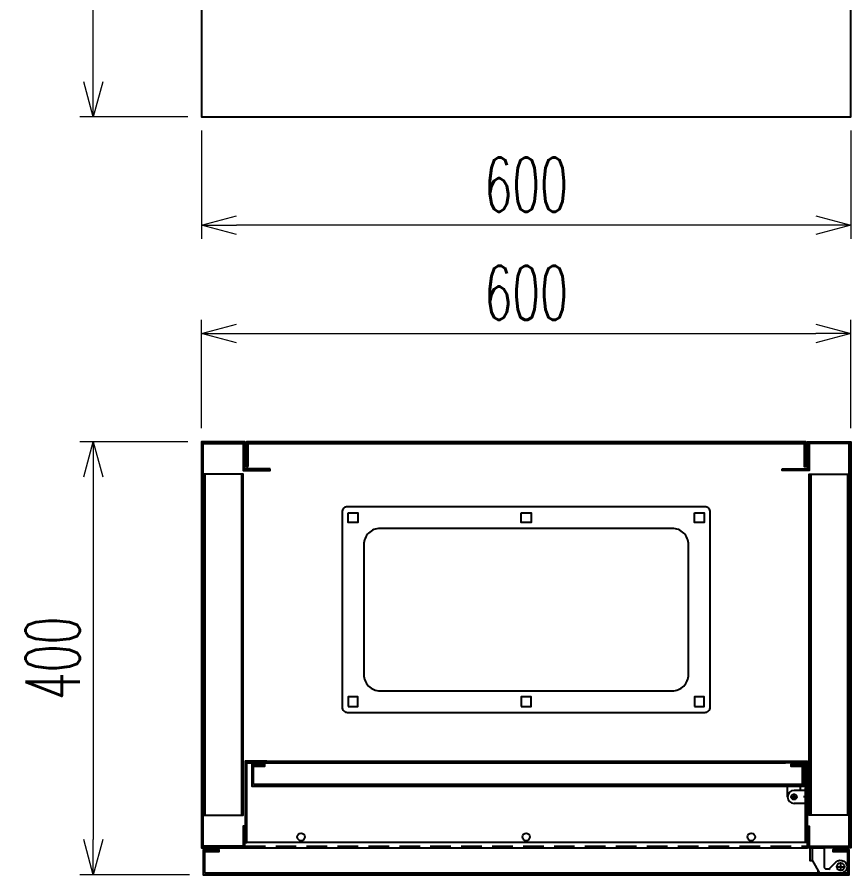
# Model space of a CAD drawing. Header units: millimetres. Extents: x 28713 to 59118, y -54378 to -19615.
# Drawn here: x 36172 to 36942, y -45382 to -44590 of the extents above; entities that cross this region are included whole.
import ezdxf

# ---------------------------------------------------------------- set-up
doc = ezdxf.new("R2010")
doc.units = ezdxf.units.MM
doc.header["$LTSCALE"] = 3
doc.linetypes.add('ACAD_ISO04W100', pattern=[30, 24, -3, 0, -3])
doc.linetypes.add('HIDDEN', pattern=[9.525, 6.35, -3.175])
for name, color, linetype in [('centerline', 6, 'ACAD_ISO04W100'), ('dim', 7, 'Continuous'), ('EQUIPMENT', 4, 'Continuous'), ('equipments', 2, 'Continuous')]:
    doc.layers.add(name, color=color, linetype=linetype)
doc.styles.add('Ann_w01', font='romans.shx', dxfattribs={"width": 0.6, "bigfont": 'chineset.shx'})
doc.dimstyles.new('Dim 01_SC25', dxfattribs={"dimscale": 25, "dimtxt": 2, "dimasz": 1.3, "dimexe": 0.5, "dimexo": 0.5, "dimgap": 0.5, "dimtad": 1, "dimdec": 1, "dimzin": 12, "dimdsep": 46, "dimtxsty": 'Ann_w01', "dimblk": 'OPEN30', "dimcen": 1.5, "dimclrd": 6, "dimclre": 6, "dimclrt": 3, "dimadec": 1, "dimazin": 3, "dimtm": 1e-09, "dimtfac": 1, "dimtdec": 1, "dimtmove": 0, "dimatfit": 3, "dimldrblk": 'OPEN30', "dimfxl": 1, "dimtolj": 1, "dimlwd": 20, "dimlwe": 20, "dimarcsym": 0})

# ---------------------------------------------------------------- blocks, each defined once
blk = doc.blocks.new('_Open30')
at = {"color": 0, "linetype": 'ByBlock', "lineweight": -2}
for p, q in [((-1, 0.268), (0, 0)), ((0, 0), (-1, -0.268)), ((0, 0), (-1, 0))]:
    blk.add_line(p, q, dxfattribs=at)
blk = doc.blocks.new('*D236')
at = {"layer": 'Defpoints', "color": 0, "transparency": 16777216}
for p in [(36342.42, -44681.83), (36942.42, -44681.83), (36342.42, -44781.83)]:
    blk.add_point(p, dxfattribs=at)
at = {"layer": 'dim', "color": 6, "lineweight": 20, "transparency": 16777216}
for p, q in [((36342.42, -44694.33), (36342.42, -44794.33)), ((36942.42, -44694.33), (36942.42, -44794.33)), ((36909.92, -44781.83), (36374.92, -44781.83))]:
    blk.add_line(p, q, dxfattribs=at)
at = {"layer": 'dim', "color": 6, "lineweight": 20, "transparency": 16777216, "xscale": 32.5, "yscale": 32.5, "zscale": 32.5, "rotation": 180}
blk.add_blockref('_Open30', (36342.42, -44781.83), dxfattribs=at)
at = {"layer": 'dim', "color": 6, "lineweight": 20, "transparency": 16777216, "xscale": 32.5, "yscale": 32.5, "zscale": 32.5}
blk.add_blockref('_Open30', (36942.42, -44781.83), dxfattribs=at)
at = {"layer": 'dim', "color": 3, "transparency": 16777216, "insert": (36642.42, -44744.33), "char_height": 50, "attachment_point": 5, "style": 'Ann_w01'}
blk.add_mtext('\\A1;600', dxfattribs=at)
blk = doc.blocks.new('*D237')
at = {"layer": 'Defpoints', "color": 0, "transparency": 16777216}
for p in [(36242.42, -43081.83), (36342.42, -43081.83), (36342.42, -44681.83)]:
    blk.add_point(p, dxfattribs=at)
at = {"layer": 'dim', "color": 6, "lineweight": 20, "transparency": 16777216}
for p, q in [((36329.92, -43081.83), (36229.92, -43081.83)), ((36242.42, -44649.33), (36242.42, -43114.33)), ((36329.92, -44681.83), (36229.92, -44681.83))]:
    blk.add_line(p, q, dxfattribs=at)
at = {"layer": 'dim', "color": 6, "lineweight": 20, "transparency": 16777216, "xscale": 32.5, "yscale": 32.5, "zscale": 32.5}
for p, rotation in [((36242.42, -43081.83), 90), ((36242.42, -44681.83), 270)]:
    blk.add_blockref('_Open30', p, dxfattribs=dict(at, rotation=rotation))
at = {"layer": 'dim', "color": 3, "transparency": 16777216, "insert": (36204.92, -43881.83), "char_height": 50, "attachment_point": 5, "rotation": 90, "style": 'Ann_w01'}
blk.add_mtext('\\A1;1600', dxfattribs=at)
blk = doc.blocks.new('*D238')
at = {"layer": 'Defpoints', "color": 0, "transparency": 16777216}
for p in [(36942.42, -44881.83), (36342.42, -44981.83), (36942.42, -44981.83)]:
    blk.add_point(p, dxfattribs=at)
at = {"layer": 'dim', "color": 6, "lineweight": 20, "transparency": 16777216}
for p, q in [((36342.42, -44969.33), (36342.42, -44869.33)), ((36942.42, -44969.33), (36942.42, -44869.33)), ((36374.92, -44881.83), (36909.92, -44881.83))]:
    blk.add_line(p, q, dxfattribs=at)
at = {"layer": 'dim', "color": 6, "lineweight": 20, "transparency": 16777216, "xscale": 32.5, "yscale": 32.5, "zscale": 32.5, "rotation": 180}
blk.add_blockref('_Open30', (36342.42, -44881.83), dxfattribs=at)
at = {"layer": 'dim', "color": 6, "lineweight": 20, "transparency": 16777216, "xscale": 32.5, "yscale": 32.5, "zscale": 32.5}
blk.add_blockref('_Open30', (36942.42, -44881.83), dxfattribs=at)
at = {"layer": 'dim', "color": 3, "transparency": 16777216, "insert": (36642.42, -44844.33), "char_height": 50, "attachment_point": 5, "style": 'Ann_w01'}
blk.add_mtext('\\A1;600', dxfattribs=at)
blk = doc.blocks.new('*D240')
at = {"layer": 'Defpoints', "color": 0, "transparency": 16777216}
for p in [(36342.42, -44981.83), (36242.42, -45381.83), (36343.92, -45381.83)]:
    blk.add_point(p, dxfattribs=at)
at = {"layer": 'dim', "color": 6, "lineweight": 20, "transparency": 16777216}
for p, q in [((36329.92, -44981.83), (36229.92, -44981.83)), ((36242.42, -45014.33), (36242.42, -45349.33)), ((36331.42, -45381.83), (36229.92, -45381.83))]:
    blk.add_line(p, q, dxfattribs=at)
at = {"layer": 'dim', "color": 6, "lineweight": 20, "transparency": 16777216, "xscale": 32.5, "yscale": 32.5, "zscale": 32.5}
for p, rotation in [((36242.42, -44981.83), 90), ((36242.42, -45381.83), 270)]:
    blk.add_blockref('_Open30', p, dxfattribs=dict(at, rotation=rotation))
at = {"layer": 'dim', "color": 3, "transparency": 16777216, "insert": (36204.92, -45181.83), "char_height": 50, "attachment_point": 5, "rotation": 90, "style": 'Ann_w01'}
blk.add_mtext('\\A1;400', dxfattribs=at)

msp = doc.modelspace()

# ---------------------------------------------------------------- linework, layer by layer
at = {"color": 1}
for p, q in [((36345.42, -45011.83), (36345.42, -45326.83)), ((36379.42, -45011.83), (36379.42, -45326.83)), ((36905.42, -45011.83), (36905.42, -45326.83)), ((36939.42, -45011.83), (36939.42, -45326.83))]:
    msp.add_line(p, q, dxfattribs=at)
at = {"color": 6}
for p, q in [((36402.92, -45276.83), (36881.92, -45276.83)), ((36402.92, -45278.33), (36881.92, -45278.33)), ((36886.92, -45309.83), (36892.92, -45309.83)), ((36889.92, -45312.83), (36889.92, -45306.83)), ((36900.42, -45351.83), (36384.42, -45351.83))]:
    msp.add_line(p, q, dxfattribs=at)
at = {"color": 1, "linetype": 'Continuous'}
for p, q in [((36889.92, -45300.83), (36889.92, -45298.83)), ((36901.06, -45309.83), (36898.56, -45309.83))]:
    msp.add_line(p, q, dxfattribs=at)
at = {"linetype": 'HIDDEN'}
msp.add_line((36382.42, -45355.33), (36902.42, -45355.33), dxfattribs=at)
msp.add_line((36382.42, -45356.83), (36902.42, -45356.83))
for points in [[(36942.42, -44581.83), (36342.42, -44581.83), (36342.42, -44681.83), (36942.42, -44681.83)], [(36405.92, -45006.83), (36382.42, -45006.83), (36382.42, -44981.83), (36342.42, -44981.83), (36342.42, -45356.83), (36382.42, -45356.83), (36382.42, -45336.83), (36380.92, -45336.83), (36380.92, -45355.33), (36343.92, -45355.33), (36343.92, -44983.33), (36380.92, -44983.33), (36380.92, -45008.33), (36405.92, -45008.33)], [(36878.92, -45006.83), (36902.42, -45006.83), (36902.42, -44981.83), (36942.42, -44981.83), (36942.42, -45356.83), (36902.42, -45356.83), (36902.42, -45336.83), (36903.92, -45336.83), (36903.92, -45355.33), (36940.92, -45355.33), (36940.92, -44983.33), (36903.92, -44983.33), (36903.92, -45008.33), (36878.92, -45008.33)], [(36477.92, -45047.33), (36486.92, -45047.33), (36486.92, -45056.33), (36477.92, -45056.33)], [(36637.92, -45047.33), (36646.92, -45047.33), (36646.92, -45056.33), (36637.92, -45056.33)], [(36797.92, -45047.33), (36806.92, -45047.33), (36806.92, -45056.33), (36797.92, -45056.33)], [(36477.92, -45226.33), (36486.92, -45226.33), (36486.92, -45217.33), (36477.92, -45217.33)], [(36637.92, -45226.33), (36646.92, -45226.33), (36646.92, -45217.33), (36637.92, -45217.33)], [(36797.92, -45226.33), (36806.92, -45226.33), (36806.92, -45217.33), (36797.92, -45217.33)]]:
    msp.add_lwpolyline(points, close=True)
at = {"color": 4}
for points in [[(36385.42, -45004.83), (36385.42, -44983.33), (36899.42, -44983.33), (36899.42, -45004.83), (36900.92, -45004.83), (36900.92, -44981.83), (36383.92, -44981.83), (36383.92, -45004.83)], [(36390.42, -45298.33), (36390.42, -45281.33), (36400.92, -45281.33), (36400.92, -45279.83), (36388.92, -45279.83), (36388.92, -45299.83), (36898.92, -45299.83), (36898.92, -45279.83), (36886.92, -45279.83), (36886.92, -45281.33), (36897.42, -45281.33), (36897.42, -45298.33)], [(36345.42, -45380.33), (36345.42, -45360.33), (36358.92, -45360.33), (36358.92, -45358.83), (36343.92, -45358.83), (36343.92, -45381.83), (36940.92, -45381.83), (36940.92, -45358.83), (36925.92, -45358.83), (36925.92, -45360.33), (36939.42, -45360.33), (36939.42, -45380.33)]]:
    msp.add_lwpolyline(points, close=True, dxfattribs=at)
at = {"color": 1}
for points in [[(36343.92, -45326.83), (36380.92, -45326.83), (36380.92, -45011.83), (36343.92, -45011.83)], [(36940.92, -45326.83), (36903.92, -45326.83), (36903.92, -45011.83), (36940.92, -45011.83)]]:
    msp.add_lwpolyline(points, close=True, dxfattribs=at)
for points in [[(36477.42, -45231.83), (36807.42, -45231.83, 0.414214), (36812.42, -45226.83), (36812.42, -45046.83, 0.414214), (36807.42, -45041.83), (36477.42, -45041.83, 0.414214), (36472.42, -45046.83), (36472.42, -45226.83, 0.414214)], [(36507.42, -45211.83), (36777.42, -45211.83, 0.414214), (36792.42, -45196.83), (36792.42, -45076.83, 0.414214), (36777.42, -45061.83), (36507.42, -45061.83, 0.414214), (36492.42, -45076.83), (36492.42, -45196.83, 0.414214)]]:
    msp.add_lwpolyline(points, format="xyb", close=True)
at = {"color": 6}
for points in [[(36402.92, -45276.83), (36382.92, -45276.83), (36382.92, -45351.83), (36384.42, -45351.83), (36384.42, -45278.33), (36402.92, -45278.33)], [(36881.92, -45276.83), (36901.92, -45276.83), (36901.92, -45351.83), (36900.42, -45351.83), (36900.42, -45278.33), (36881.92, -45278.33)]]:
    msp.add_lwpolyline(points, close=True, dxfattribs=at)
at = {"color": 8}
msp.add_circle((36889.92, -45309.83), 2.5, dxfattribs=at)
at = {"color": 6}
for centre in [(36434.42, -45346.83), (36642.42, -45346.83), (36850.42, -45346.83)]:
    msp.add_circle(centre, 3.5, dxfattribs=at)
at = {"layer": 'centerline'}
for p, q in [((36912.42, -45355.83), (36912.42, -45357.83)), ((36928.92, -45374.33), (36936.92, -45374.33)), ((36932.92, -45370.33), (36932.92, -45378.33))]:
    msp.add_line(p, q, dxfattribs=at)
at = {"layer": 'EQUIPMENT'}
for points in [[(36906.72, -45356.83), (36906.72, -45368.53, 0.131652), (36906.86, -45369.03), (36906.72, -45368.8), (36904.72, -45368.8), (36904.72, -45356.83), (36917.72, -45356.83), (36917.72, -45374.33, 0.414214), (36919.72, -45376.33), (36922.44, -45376.33)], [(36922.85, -45377.33), (36922.44, -45376.33), (36928.68, -45370.09, -1.496606), (36932.92, -45380.33), (36913.38, -45380.33), (36912.22, -45380.33), (36912.22, -45378.33), (36912.23, -45378.33)]]:
    msp.add_lwpolyline(points, format="xyb", dxfattribs=at)
msp.add_lwpolyline([(36906.86, -45369.03), (36913.38, -45380.33), (36913.96, -45379.33)], dxfattribs=at)
msp.add_circle((36932.92, -45374.33), 3.5, dxfattribs=at)
at = {"layer": 'equipments'}
for p, q in [((36883.92, -45299.83), (36895.92, -45299.83)), ((36883.92, -45309.83), (36883.92, -45299.83)), ((36900.42, -45303.83), (36889.92, -45303.83)), ((36895.92, -45303.83), (36895.92, -45299.83)), ((36900.42, -45303.83), (36900.42, -45315.83)), ((36900.42, -45315.83), (36889.92, -45315.83))]:
    msp.add_line(p, q, dxfattribs=at)
msp.add_arc((36889.92, -45309.83), 6, 90, 270, dxfattribs=at)

# ---------------------------------------------------------------- dimensions: what is measured, and where the dimension line sits
at = {"layer": 'dim'}
for base, p1, p2, picture, middle in [((36242.42, -43081.83), (36342.42, -44681.83), (36342.42, -43081.83), '*D237', (36204.92, -43881.83)), ((36242.42, -45381.83), (36342.42, -44981.83), (36343.92, -45381.83), '*D240', (36204.92, -45181.83))]:
    dim = msp.add_linear_dim(base=base, p1=p1, p2=p2, angle=90, dimstyle='Dim 01_SC25', dxfattribs=at)
    dim.commit()
    dim.dimension.update_dxf_attribs({"geometry": picture, "text_midpoint": middle})
for base, p1, p2, picture, middle in [((36342.42, -44781.83), (36942.42, -44681.83), (36342.42, -44681.83), '*D236', (36642.42, -44744.33)), ((36942.42, -44881.83), (36342.42, -44981.83), (36942.42, -44981.83), '*D238', (36642.42, -44844.33))]:
    dim = msp.add_linear_dim(base=base, p1=p1, p2=p2, dimstyle='Dim 01_SC25', dxfattribs=at)
    dim.commit()
    dim.dimension.update_dxf_attribs({"geometry": picture, "text_midpoint": middle})

doc.saveas('drawing.dxf')
